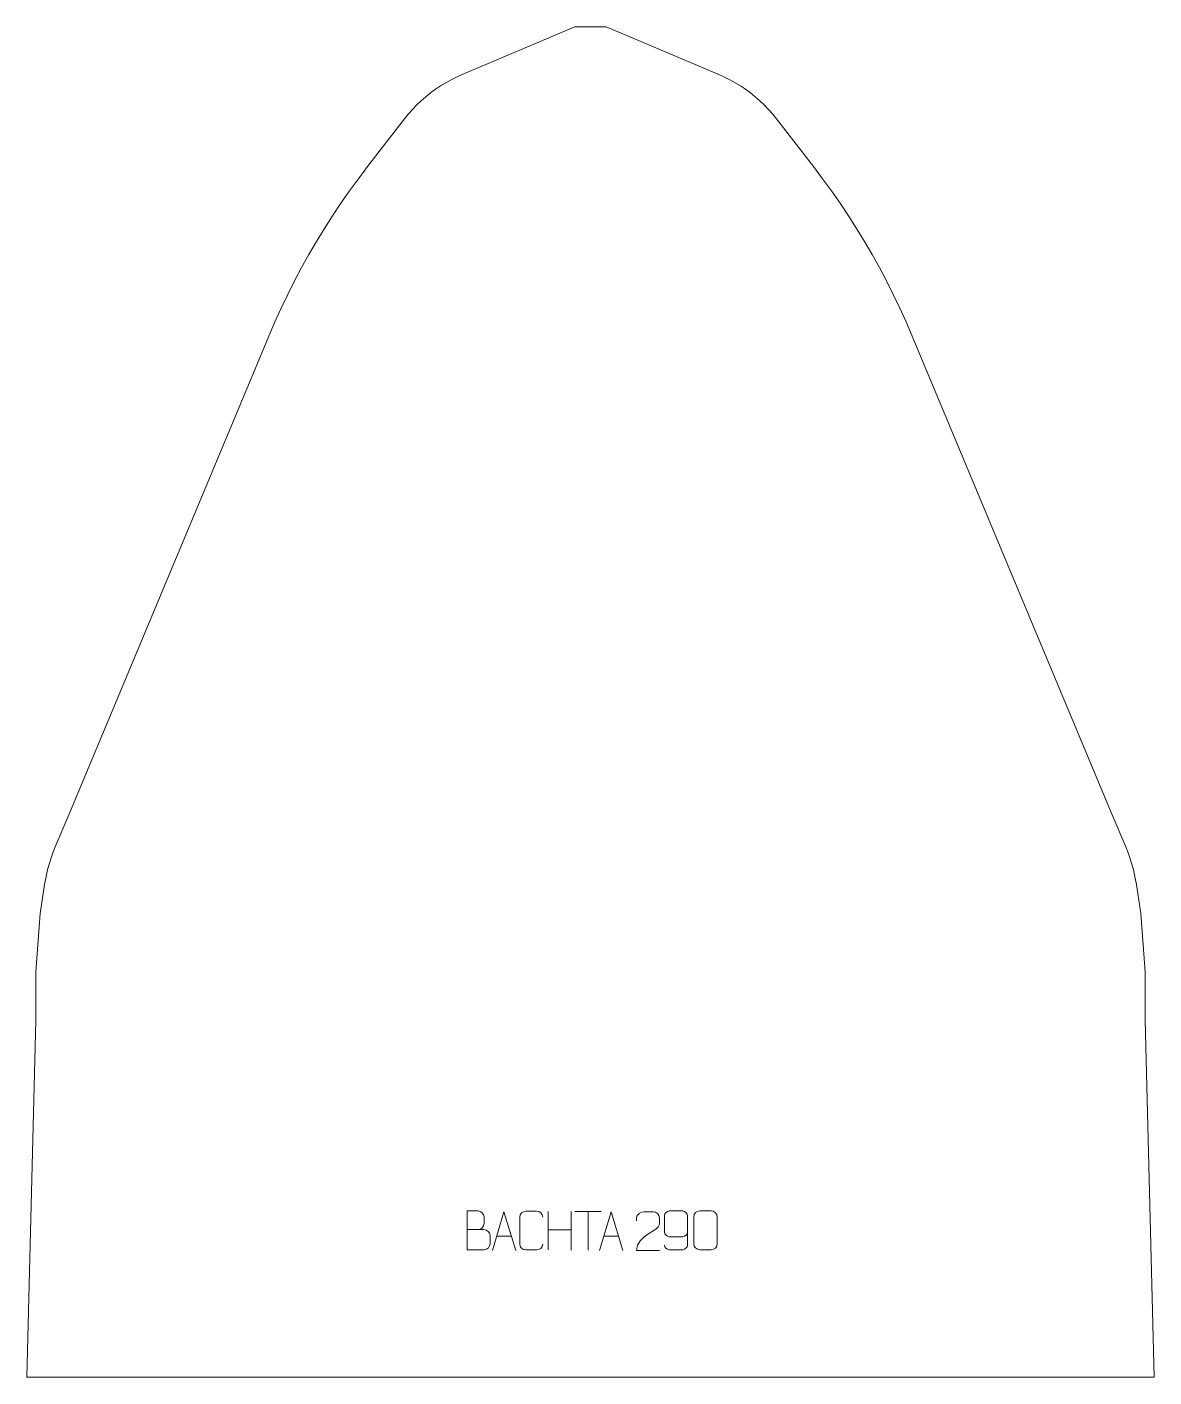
# Model space of a CAD drawing. Header units: millimetres. Extents: x -360 to 367, y 392 to 1261.
import ezdxf

# ---------------------------------------------------------------- set-up
doc = ezdxf.new("R2010")
doc.units = ezdxf.units.MM
doc.header["$MEASUREMENT"] = 0
doc.layers.add('layer 1', color=7, linetype='Continuous')

msp = doc.modelspace()

# ---------------------------------------------------------------- linework, layer by layer
at = {"layer": 'layer 1', "color": 242, "lineweight": 9}
msp.add_open_spline([(-6.283, 1261.4981), (-6.283, 1261.4981), (13.7168, 1261.4981), (13.7168, 1261.4981), (13.7168, 1261.4981), (13.7168, 1261.4981), (86.4439, 1230.8781), (86.4439, 1230.8781), (86.4439, 1230.8781), (86.4439, 1230.8781), (90.0407, 1229.2712), (90.0407, 1229.2712), (90.0407, 1229.2712), (90.0407, 1229.2712), (93.5662, 1227.5133), (93.5662, 1227.5133), (93.5662, 1227.5133), (93.5662, 1227.5133), (97.0116, 1225.6065), (97.0116, 1225.6065), (97.0116, 1225.6065), (97.0116, 1225.6065), (100.3732, 1223.5534), (100.3732, 1223.5534), (100.3732, 1223.5534), (100.3732, 1223.5534), (103.6456, 1221.3593), (103.6456, 1221.3593), (103.6456, 1221.3593), (103.6456, 1221.3593), (106.819, 1219.0281), (106.819, 1219.0281), (106.819, 1219.0281), (106.819, 1219.0281), (109.8907, 1216.5624), (109.8907, 1216.5624), (109.8907, 1216.5624), (109.8907, 1216.5624), (112.8552, 1213.9667), (112.8552, 1213.9667), (112.8552, 1213.9667), (112.8552, 1213.9667), (115.7045, 1211.2475), (115.7045, 1211.2475), (115.7045, 1211.2475), (115.7045, 1211.2475), (118.436, 1208.4096), (118.436, 1208.4096), (118.436, 1208.4096), (118.436, 1208.4096), (121.044, 1205.4587), (121.044, 1205.4587), (121.044, 1205.4587), (121.044, 1205.4587), (123.5219, 1202.3961), (123.5219, 1202.3961), (123.5219, 1202.3961), (123.5219, 1202.3961), (147.4676, 1171.4997), (147.4676, 1171.4997), (147.4676, 1171.4997), (147.4676, 1171.4997), (153.3479, 1163.7502), (153.3479, 1163.7502), (153.3479, 1163.7502), (153.3479, 1163.7502), (159.0706, 1155.8846), (159.0706, 1155.8846), (159.0706, 1155.8846), (159.0706, 1155.8846), (164.6326, 1147.9048), (164.6326, 1147.9048), (164.6326, 1147.9048), (164.6326, 1147.9048), (170.0338, 1139.8137), (170.0338, 1139.8137), (170.0338, 1139.8137), (170.0338, 1139.8137), (175.2681, 1131.6144), (175.2681, 1131.6144), (175.2681, 1131.6144), (175.2681, 1131.6144), (180.3356, 1123.3118), (180.3356, 1123.3118), (180.3356, 1123.3118), (180.3356, 1123.3118), (185.235, 1114.9084), (185.235, 1114.9084), (185.235, 1114.9084), (185.235, 1114.9084), (189.9626, 1106.4065), (189.9626, 1106.4065), (189.9626, 1106.4065), (189.9626, 1106.4065), (194.5186, 1097.8118), (194.5186, 1097.8118), (194.5186, 1097.8118), (194.5186, 1097.8118), (198.8985, 1089.1273), (198.8985, 1089.1273), (198.8985, 1089.1273), (198.8985, 1089.1273), (203.1024, 1080.3547), (203.1024, 1080.3547), (203.1024, 1080.3547), (203.1024, 1080.3547), (207.1272, 1071.499), (207.1272, 1071.499), (207.1272, 1071.499), (207.1272, 1071.499), (339.9959, 753.7852), (339.9959, 753.7852), (339.9959, 753.7852), (339.9959, 753.7852), (348.7177, 733.263), (348.7177, 733.263), (348.7177, 733.263), (348.7177, 733.263), (350.2917, 729.3297), (350.2917, 729.3297), (350.2917, 729.3297), (350.2917, 729.3297), (351.0178, 727.338), (351.0178, 727.338), (351.0178, 727.338), (351.0178, 727.338), (351.701, 725.3326), (351.701, 725.3326), (351.701, 725.3326), (351.701, 725.3326), (352.3404, 723.3119), (352.3404, 723.3119), (352.3404, 723.3119), (352.3404, 723.3119), (353.4931, 719.2333), (353.4931, 719.2333), (353.4931, 719.2333), (353.4931, 719.2333), (354.0046, 717.1767), (354.0046, 717.1767), (354.0046, 717.1767), (354.0046, 717.1767), (354.4723, 715.1109), (354.4723, 715.1109), (354.4723, 715.1109), (354.4723, 715.1109), (354.8976, 713.0346), (354.8976, 713.0346), (354.8976, 713.0346), (354.8976, 713.0346), (355.6145, 708.857), (355.6145, 708.857), (355.6145, 708.857), (355.6145, 708.857), (358.4152, 690.178), (358.4152, 690.178), (358.4152, 690.178), (358.4152, 690.178), (361.218, 652.6117), (361.218, 652.6117), (361.218, 652.6117), (361.218, 652.6117), (361.218, 621.4989), (361.218, 621.4989), (361.218, 621.4989), (361.218, 621.4989), (366.967, 391.5002), (366.967, 391.5002), (366.967, 391.5002), (366.967, 391.5002), (-359.5332, 391.5002), (-359.5332, 391.5002), (-359.5332, 391.5002), (-359.5332, 391.5002), (-353.7825, 621.4989), (-353.7825, 621.4989), (-353.7825, 621.4989), (-353.7825, 621.4989), (-353.7825, 652.6117), (-353.7825, 652.6117), (-353.7825, 652.6117), (-353.7825, 652.6117), (-350.98, 690.178), (-350.98, 690.178), (-350.98, 690.178), (-350.98, 690.178), (-348.1789, 708.857), (-348.1789, 708.857), (-348.1789, 708.857), (-348.1789, 708.857), (-347.462, 713.0346), (-347.462, 713.0346), (-347.462, 713.0346), (-347.462, 713.0346), (-347.0372, 715.1109), (-347.0372, 715.1109), (-347.0372, 715.1109), (-347.0372, 715.1109), (-346.569, 717.1767), (-346.569, 717.1767), (-346.569, 717.1767), (-346.569, 717.1767), (-346.0579, 719.2333), (-346.0579, 719.2333), (-346.0579, 719.2333), (-346.0579, 719.2333), (-344.9053, 723.3119), (-344.9053, 723.3119), (-344.9053, 723.3119), (-344.9053, 723.3119), (-344.2654, 725.3326), (-344.2654, 725.3326), (-344.2654, 725.3326), (-344.2654, 725.3326), (-343.5827, 727.338), (-343.5827, 727.338), (-343.5827, 727.338), (-343.5827, 727.338), (-342.8583, 729.3297), (-342.8583, 729.3297), (-342.8583, 729.3297), (-342.8583, 729.3297), (-341.2821, 733.263), (-341.2821, 733.263), (-341.2821, 733.263), (-341.2821, 733.263), (-332.5608, 753.7852), (-332.5608, 753.7852), (-332.5608, 753.7852), (-332.5608, 753.7852), (-199.692, 1071.499), (-199.692, 1071.499), (-199.692, 1071.499), (-199.692, 1071.499), (-195.6673, 1080.3547), (-195.6673, 1080.3547), (-195.6673, 1080.3547), (-195.6673, 1080.3547), (-191.4634, 1089.1273), (-191.4634, 1089.1273), (-191.4634, 1089.1273), (-191.4634, 1089.1273), (-187.0835, 1097.8118), (-187.0835, 1097.8118), (-187.0835, 1097.8118), (-187.0835, 1097.8118), (-182.5288, 1106.4065), (-182.5288, 1106.4065), (-182.5288, 1106.4065), (-182.5288, 1106.4065), (-177.7994, 1114.9084), (-177.7994, 1114.9084), (-177.7994, 1114.9084), (-177.7994, 1114.9084), (-172.9005, 1123.3118), (-172.9005, 1123.3118), (-172.9005, 1123.3118), (-172.9005, 1123.3118), (-167.833, 1131.6144), (-167.833, 1131.6144), (-167.833, 1131.6144), (-167.833, 1131.6144), (-162.5987, 1139.8137), (-162.5987, 1139.8137), (-162.5987, 1139.8137), (-162.5987, 1139.8137), (-157.1988, 1147.9048), (-157.1988, 1147.9048), (-157.1988, 1147.9048), (-157.1988, 1147.9048), (-151.6351, 1155.8846), (-151.6351, 1155.8846), (-151.6351, 1155.8846), (-151.6351, 1155.8846), (-145.9128, 1163.7502), (-145.9128, 1163.7502), (-145.9128, 1163.7502), (-145.9128, 1163.7502), (-140.0325, 1171.4997), (-140.0325, 1171.4997), (-140.0325, 1171.4997), (-140.0325, 1171.4997), (-116.0868, 1202.3961), (-116.0868, 1202.3961), (-116.0868, 1202.3961), (-116.0868, 1202.3961), (-113.6084, 1205.4587), (-113.6084, 1205.4587), (-113.6084, 1205.4587), (-113.6084, 1205.4587), (-111.0004, 1208.4096), (-111.0004, 1208.4096), (-111.0004, 1208.4096), (-111.0004, 1208.4096), (-108.269, 1211.2475), (-108.269, 1211.2475), (-108.269, 1211.2475), (-108.269, 1211.2475), (-105.4201, 1213.9667), (-105.4201, 1213.9667), (-105.4201, 1213.9667), (-105.4201, 1213.9667), (-102.4552, 1216.5624), (-102.4552, 1216.5624), (-102.4552, 1216.5624), (-102.4552, 1216.5624), (-99.3839, 1219.0281), (-99.3839, 1219.0281), (-99.3839, 1219.0281), (-99.3839, 1219.0281), (-96.2105, 1221.3593), (-96.2105, 1221.3593), (-96.2105, 1221.3593), (-96.2105, 1221.3593), (-92.9381, 1223.5534), (-92.9381, 1223.5534), (-92.9381, 1223.5534), (-92.9381, 1223.5534), (-89.5764, 1225.6065), (-89.5764, 1225.6065), (-89.5764, 1225.6065), (-89.5764, 1225.6065), (-86.1311, 1227.5133), (-86.1311, 1227.5133), (-86.1311, 1227.5133), (-86.1311, 1227.5133), (-82.6052, 1229.2712), (-82.6052, 1229.2712), (-82.6052, 1229.2712), (-82.6052, 1229.2712), (-79.0087, 1230.8781), (-79.0087, 1230.8781), (-79.0087, 1230.8781), (-79.0087, 1230.8781), (-6.283, 1261.4981), (-6.283, 1261.4981)], degree=3, knots=[0, 0, 0, 0, 0.01176471, 0.01176471, 0.01176471, 0.01176471, 0.02352941, 0.02352941, 0.02352941, 0.02352941, 0.03529412, 0.03529412, 0.03529412, 0.03529412, 0.04705882, 0.04705882, 0.04705882, 0.04705882, 0.05882353, 0.05882353, 0.05882353, 0.05882353, 0.07058824, 0.07058824, 0.07058824, 0.07058824, 0.08235294, 0.08235294, 0.08235294, 0.08235294, 0.09411765, 0.09411765, 0.09411765, 0.09411765, 0.10588235, 0.10588235, 0.10588235, 0.10588235, 0.11764706, 0.11764706, 0.11764706, 0.11764706, 0.12941176, 0.12941176, 0.12941176, 0.12941176, 0.14117647, 0.14117647, 0.14117647, 0.14117647, 0.15294118, 0.15294118, 0.15294118, 0.15294118, 0.16470588, 0.16470588, 0.16470588, 0.16470588, 0.17647059, 0.17647059, 0.17647059, 0.17647059, 0.18823529, 0.18823529, 0.18823529, 0.18823529, 0.2, 0.2, 0.2, 0.2, 0.21176471, 0.21176471, 0.21176471, 0.21176471, 0.22352941, 0.22352941, 0.22352941, 0.22352941, 0.23529412, 0.23529412, 0.23529412, 0.23529412, 0.24705882, 0.24705882, 0.24705882, 0.24705882, 0.25882353, 0.25882353, 0.25882353, 0.25882353, 0.27058824, 0.27058824, 0.27058824, 0.27058824, 0.28235294, 0.28235294, 0.28235294, 0.28235294, 0.29411765, 0.29411765, 0.29411765, 0.29411765, 0.30588235, 0.30588235, 0.30588235, 0.30588235, 0.31764706, 0.31764706, 0.31764706, 0.31764706, 0.32941176, 0.32941176, 0.32941176, 0.32941176, 0.34117647, 0.34117647, 0.34117647, 0.34117647, 0.35294118, 0.35294118, 0.35294118, 0.35294118, 0.36470588, 0.36470588, 0.36470588, 0.36470588, 0.37647059, 0.37647059, 0.37647059, 0.37647059, 0.38823529, 0.38823529, 0.38823529, 0.38823529, 0.4, 0.4, 0.4, 0.4, 0.41176471, 0.41176471, 0.41176471, 0.41176471, 0.42352941, 0.42352941, 0.42352941, 0.42352941, 0.43529412, 0.43529412, 0.43529412, 0.43529412, 0.44705882, 0.44705882, 0.44705882, 0.44705882, 0.45882353, 0.45882353, 0.45882353, 0.45882353, 0.47058824, 0.47058824, 0.47058824, 0.47058824, 0.48235294, 0.48235294, 0.48235294, 0.48235294, 0.49411765, 0.49411765, 0.49411765, 0.49411765, 0.50588235, 0.50588235, 0.50588235, 0.50588235, 0.51764706, 0.51764706, 0.51764706, 0.51764706, 0.52941176, 0.52941176, 0.52941176, 0.52941176, 0.54117647, 0.54117647, 0.54117647, 0.54117647, 0.55294118, 0.55294118, 0.55294118, 0.55294118, 0.56470588, 0.56470588, 0.56470588, 0.56470588, 0.57647059, 0.57647059, 0.57647059, 0.57647059, 0.58823529, 0.58823529, 0.58823529, 0.58823529, 0.6, 0.6, 0.6, 0.6, 0.61176471, 0.61176471, 0.61176471, 0.61176471, 0.62352941, 0.62352941, 0.62352941, 0.62352941, 0.63529412, 0.63529412, 0.63529412, 0.63529412, 0.64705882, 0.64705882, 0.64705882, 0.64705882, 0.65882353, 0.65882353, 0.65882353, 0.65882353, 0.67058824, 0.67058824, 0.67058824, 0.67058824, 0.68235294, 0.68235294, 0.68235294, 0.68235294, 0.69411765, 0.69411765, 0.69411765, 0.69411765, 0.70588235, 0.70588235, 0.70588235, 0.70588235, 0.71764706, 0.71764706, 0.71764706, 0.71764706, 0.72941176, 0.72941176, 0.72941176, 0.72941176, 0.74117647, 0.74117647, 0.74117647, 0.74117647, 0.75294118, 0.75294118, 0.75294118, 0.75294118, 0.76470588, 0.76470588, 0.76470588, 0.76470588, 0.77647059, 0.77647059, 0.77647059, 0.77647059, 0.78823529, 0.78823529, 0.78823529, 0.78823529, 0.8, 0.8, 0.8, 0.8, 0.81176471, 0.81176471, 0.81176471, 0.81176471, 0.82352941, 0.82352941, 0.82352941, 0.82352941, 0.83529412, 0.83529412, 0.83529412, 0.83529412, 0.84705882, 0.84705882, 0.84705882, 0.84705882, 0.85882353, 0.85882353, 0.85882353, 0.85882353, 0.87058824, 0.87058824, 0.87058824, 0.87058824, 0.88235294, 0.88235294, 0.88235294, 0.88235294, 0.89411765, 0.89411765, 0.89411765, 0.89411765, 0.90588235, 0.90588235, 0.90588235, 0.90588235, 0.91764706, 0.91764706, 0.91764706, 0.91764706, 0.92941176, 0.92941176, 0.92941176, 0.92941176, 0.94117647, 0.94117647, 0.94117647, 0.94117647, 0.95294118, 0.95294118, 0.95294118, 0.95294118, 0.96470588, 0.96470588, 0.96470588, 0.96470588, 0.97647059, 0.97647059, 0.97647059, 0.97647059, 1, 1, 1, 1], dxfattribs=at)
at = {"layer": 'layer 1', "color": 250, "lineweight": 9}
for points, knots in [([(-75.8189, 486.5026), (-72.1803, 486.503), (-68.5932, 486.503), (-64.9538, 486.5026), (-64.9538, 486.5026), (-62.9784, 486.4853), (-61.0548, 484.7492), (-61.0548, 482.6996), (-61.0548, 482.6996), (-61.0552, 481.571), (-61.0552, 478.5216), (-61.0548, 477.3927), (-61.0548, 477.3927), (-61.0372, 475.5348), (-62.5793, 473.5209), (-64.9008, 473.5378), (-64.9008, 473.5378), (-68.5406, 473.5382), (-72.18, 473.5382), (-75.8189, 473.5378), (-75.8189, 473.5378), (-75.8189, 481.8561), (-75.8189, 490.1739), (-75.8189, 498.4914), (-75.8189, 498.4914), (-73.4452, 498.4914), (-71.0711, 498.4914), (-68.6969, 498.4914), (-68.6969, 498.4914), (-67.0161, 498.509), (-64.9193, 496.5985), (-64.9016, 494.6361), (-64.9016, 494.6361), (-64.902, 492.57), (-64.902, 492.424), (-64.9016, 490.3575), (-64.9016, 490.3575), (-64.8843, 488.2914), (-66.7388, 486.4853), (-68.7488, 486.5026)], [0, 0, 0, 0, 0.09090909, 0.09090909, 0.09090909, 0.09090909, 0.18181818, 0.18181818, 0.18181818, 0.18181818, 0.27272727, 0.27272727, 0.27272727, 0.27272727, 0.36363636, 0.36363636, 0.36363636, 0.36363636, 0.45454545, 0.45454545, 0.45454545, 0.45454545, 0.54545455, 0.54545455, 0.54545455, 0.54545455, 0.63636364, 0.63636364, 0.63636364, 0.63636364, 0.72727273, 0.72727273, 0.72727273, 0.72727273, 0.81818182, 0.81818182, 0.81818182, 0.81818182, 1, 1, 1, 1]), ([(-59.4343, 473.0259), (-59.4343, 473.0259), (-52.0633, 497.9794), (-52.0633, 497.9794), (-52.0633, 497.9794), (-52.0633, 497.9794), (-44.4934, 473.0259), (-44.4934, 473.0259)], [0, 0, 0, 0, 0.33333333, 0.33333333, 0.33333333, 0.33333333, 1, 1, 1, 1]), ([(-27.0564, 477.1918), (-27.1962, 474.8684), (-28.8734, 473.3888), (-31.0211, 473.378), (-31.0211, 473.378), (-33.353, 473.3784), (-35.6849, 473.3784), (-38.0164, 473.378), (-38.0164, 473.378), (-39.9414, 473.2726), (-41.9135, 475.1571), (-41.9023, 477.1744), (-41.9023, 477.1744), (-41.9019, 482.9445), (-41.9019, 488.7142), (-41.9023, 494.4835), (-41.9023, 494.4835), (-41.8981, 496.6216), (-40.1514, 498.3408), (-37.999, 498.3273), (-37.999, 498.3273), (-35.6733, 498.3273), (-33.3472, 498.3273), (-31.0211, 498.3273), (-31.0211, 498.3273), (-29.0745, 498.3628), (-27.0831, 496.8713), (-27.0564, 494.4337)], [0, 0, 0, 0, 0.125, 0.125, 0.125, 0.125, 0.25, 0.25, 0.25, 0.25, 0.375, 0.375, 0.375, 0.375, 0.5, 0.5, 0.5, 0.5, 0.625, 0.625, 0.625, 0.625, 0.75, 0.75, 0.75, 0.75, 1, 1, 1, 1]), ([(9.5657, 473.0259), (9.5657, 473.0259), (16.9367, 497.9794), (16.9367, 497.9794), (16.9367, 497.9794), (16.9367, 497.9794), (24.5066, 473.0259), (24.5066, 473.0259)], [0, 0, 0, 0, 0.33333333, 0.33333333, 0.33333333, 0.33333333, 1, 1, 1, 1]), ([(48.0931, 473.0155), (43.1787, 473.0158), (38.2643, 473.0158), (33.3502, 473.0155), (33.3502, 473.0155), (33.3502, 482.9478), (48.0012, 485.589), (48.0931, 489.8993), (48.0931, 489.8993), (48.0928, 491.3234), (48.0928, 492.7471), (48.0931, 494.1704), (48.0931, 494.1704), (48.0762, 496.2475), (45.9534, 497.9723), (44.2824, 497.9896), (44.2824, 497.9896), (42.2092, 497.9892), (40.1363, 497.9892), (38.0639, 497.9896), (38.0639, 497.9896), (36.2418, 498.0061), (33.4171, 496.214), (33.3502, 494.1204), (33.3502, 494.1204), (33.3502, 494.1204), (33.3502, 492.0656), (33.3502, 492.0656)], [0, 0, 0, 0, 0.125, 0.125, 0.125, 0.125, 0.25, 0.25, 0.25, 0.25, 0.375, 0.375, 0.375, 0.375, 0.5, 0.5, 0.5, 0.5, 0.625, 0.625, 0.625, 0.625, 0.75, 0.75, 0.75, 0.75, 1, 1, 1, 1]), ([(51.4186, 476.4943), (51.4427, 475.1548), (52.7989, 473.5015), (54.3708, 473.5359), (54.3708, 473.5359), (57.3556, 473.5362), (60.3408, 473.5362), (63.3262, 473.5359), (63.3262, 473.5359), (64.5453, 473.5209), (66.2735, 474.9585), (66.2785, 476.4943), (66.2785, 476.4943), (66.2782, 482.8547), (66.2782, 489.2155), (66.2785, 495.5763), (66.2785, 495.5763), (66.2738, 496.7392), (64.5453, 498.5103), (63.3262, 498.5347), (63.3262, 498.5347), (60.3408, 498.5344), (57.3556, 498.5344), (54.3708, 498.5347), (54.3708, 498.5347), (53.0927, 498.4909), (51.423, 496.8764), (51.4186, 495.5763), (51.4186, 495.5763), (51.4186, 491.9929), (51.4186, 488.4099), (51.4186, 484.8271), (51.4186, 484.8271), (51.4571, 483.3489), (53.0398, 481.916), (54.3708, 481.9181), (54.3708, 481.9181), (57.3556, 481.9178), (60.3408, 481.9178), (63.3262, 481.9181), (63.3262, 481.9181), (64.6557, 481.9131), (66.2987, 483.4203), (66.257, 484.8489)], [0, 0, 0, 0, 0.08333333, 0.08333333, 0.08333333, 0.08333333, 0.16666667, 0.16666667, 0.16666667, 0.16666667, 0.25, 0.25, 0.25, 0.25, 0.33333333, 0.33333333, 0.33333333, 0.33333333, 0.41666667, 0.41666667, 0.41666667, 0.41666667, 0.5, 0.5, 0.5, 0.5, 0.58333333, 0.58333333, 0.58333333, 0.58333333, 0.66666667, 0.66666667, 0.66666667, 0.66666667, 0.75, 0.75, 0.75, 0.75, 0.83333333, 0.83333333, 0.83333333, 0.83333333, 1, 1, 1, 1]), ([(74.2396, 498.5343), (76.6244, 498.5343), (79.0096, 498.5343), (81.3948, 498.5343), (81.3948, 498.5343), (83.391, 498.5699), (85.433, 497.0756), (85.4603, 494.6335), (85.4603, 494.6335), (85.4599, 488.8761), (85.4599, 483.1183), (85.4603, 477.3601), (85.4603, 477.3601), (85.317, 475.0325), (83.5972, 473.5502), (81.3948, 473.5394), (81.3948, 473.5394), (79.0037, 473.5398), (76.6125, 473.5398), (74.2217, 473.5394), (74.2217, 473.5394), (72.2478, 473.4338), (70.2255, 475.3217), (70.237, 477.3427), (70.237, 477.3427), (70.2374, 483.1233), (70.2374, 488.9036), (70.237, 494.6834), (70.237, 494.6834), (70.2414, 496.8254), (72.0324, 498.5479), (74.2396, 498.5343)], [0, 0, 0, 0, 0.11111111, 0.11111111, 0.11111111, 0.11111111, 0.22222222, 0.22222222, 0.22222222, 0.22222222, 0.33333333, 0.33333333, 0.33333333, 0.33333333, 0.44444444, 0.44444444, 0.44444444, 0.44444444, 0.55555556, 0.55555556, 0.55555556, 0.55555556, 0.66666667, 0.66666667, 0.66666667, 0.66666667, 0.77777778, 0.77777778, 0.77777778, 0.77777778, 1, 1, 1, 1])]:
    msp.add_open_spline(points, degree=3, knots=knots, dxfattribs=at)
for points in [[(-23.4794, 498.2396), (-23.4794, 498.2396), (-23.4794, 473.4621), (-23.4794, 473.4621)], [(-8.8361, 498.2396), (-8.8361, 498.2396), (-8.8361, 473.2861), (-8.8361, 473.2861)], [(-6.3297, 498.2161), (-6.3297, 498.2161), (10.6575, 498.2161), (10.6575, 498.2161)], [(2.1641, 473.2861), (2.1641, 473.2861), (2.1641, 498.2396), (2.1641, 498.2396)], [(-56.7117, 482.2753), (-56.7117, 482.2753), (-47.216, 482.2753), (-47.216, 482.2753)], [(-23.4794, 486.3573), (-23.4794, 486.3573), (-8.8361, 486.3577), (-8.8361, 486.3577)], [(12.2883, 482.2753), (12.2883, 482.2753), (21.784, 482.2753), (21.784, 482.2753)]]:
    msp.add_open_spline(points, degree=3, dxfattribs=at)

doc.saveas('drawing.dxf')
